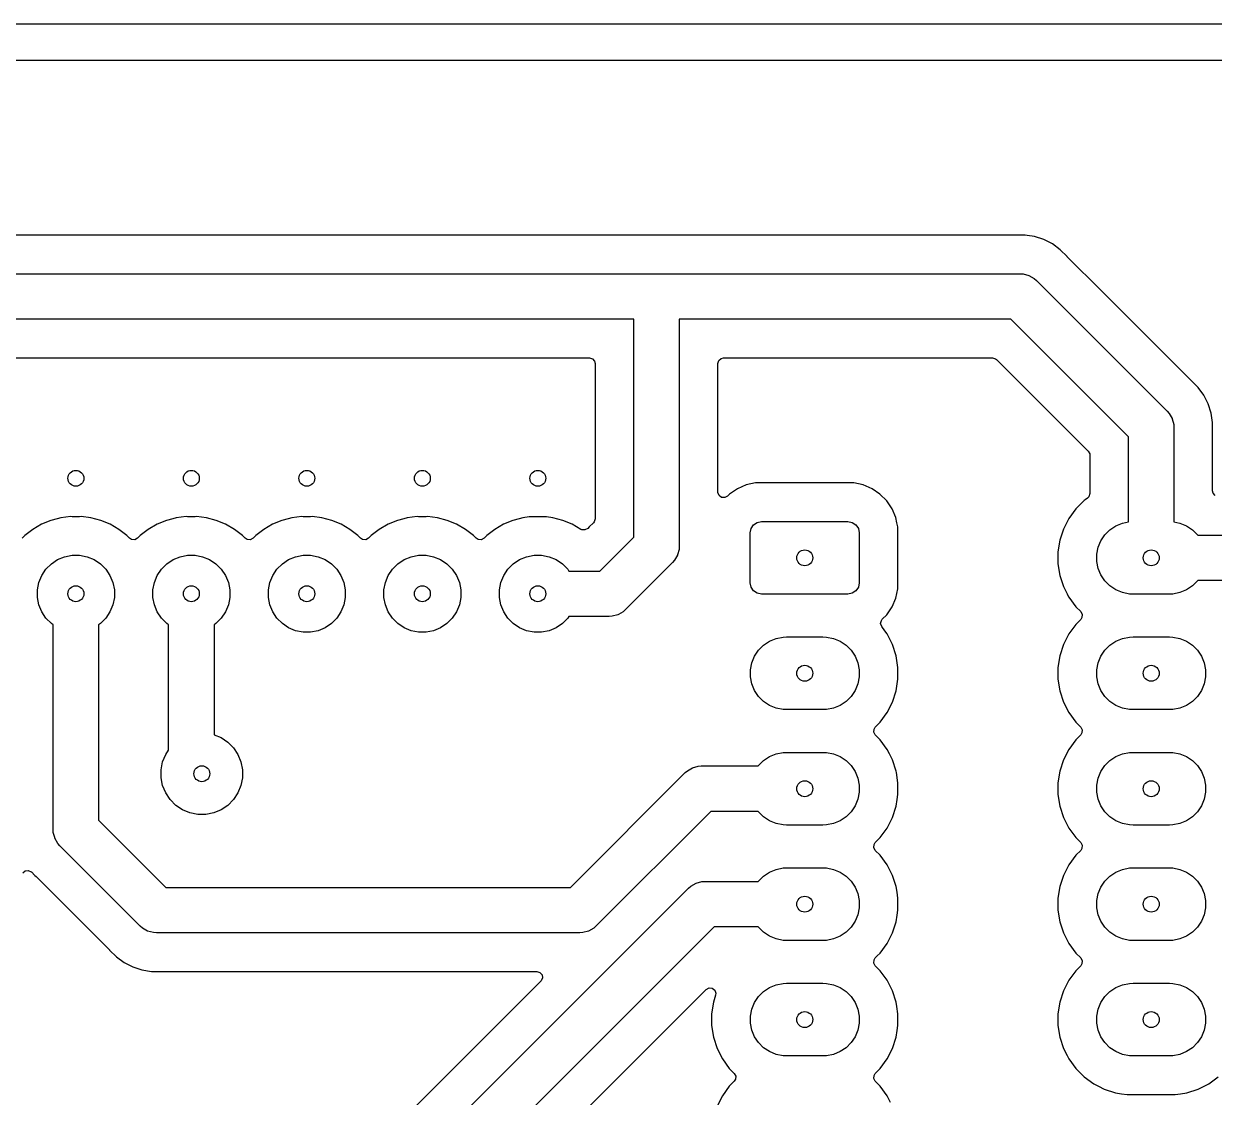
# Model space of a CAD drawing. Header units: millimetres. Extents: x 20 to 120, y -120 to -20.
# Drawn here: x 67.58 to 93.76, y -43.62 to -20 of the extents above; entities that cross this region are included whole.
import ezdxf

# ---------------------------------------------------------------- set-up
doc = ezdxf.new("R2010")
doc.units = ezdxf.units.MM
doc.layers.add('B.Cu', color=253, linetype='CONTINUOUS', true_color=0x83a598)
doc.layers.add('Edge.Cuts', color=40, linetype='CONTINUOUS', true_color=0xfabd2f)

msp = doc.modelspace()

# ---------------------------------------------------------------- linework, layer by layer
at = {"layer": 'B.Cu', "linetype": 'CONTINUOUS'}
for p, q in [((20.924, -20.8), (119.076, -20.8)), ((89.606286, -24.6495), (40.611422, -24.6495)), ((89.606287, -24.6495), (89.606286, -24.6495)), ((89.654957, -24.657208), (89.606287, -24.6495)), ((89.81624, -24.682753), (89.654957, -24.657208)), ((89.816241, -24.682753), (89.81624, -24.682753)), ((89.816243, -24.682754), (89.816241, -24.682753)), ((90.018412, -24.748443), (89.816243, -24.682754)), ((90.018413, -24.748443), (90.018412, -24.748443)), ((90.018414, -24.748444), (90.018413, -24.748443)), ((90.20782, -24.844951), (90.018414, -24.748444)), ((90.379784, -24.969889), (90.20782, -24.844951)), ((90.379788, -24.969893), (90.379784, -24.969889)), ((90.379792, -24.969896), (90.379788, -24.969893)), ((90.530104, -25.120208), (90.379792, -24.969896)), ((90.534435, -25.124539), (90.530104, -25.120208)), ((90.534444, -25.124549), (90.534435, -25.124539)), ((91.288606, -25.878711), (90.534444, -25.124549)), ((54, -25.5), (81.5, -25.5)), ((81.5, -25.5), (89.5, -25.5)), ((89.5, -25.5), (89.565248, -25.504277)), ((89.565248, -25.504277), (89.565263, -25.504277)), ((89.565263, -25.504277), (89.691342, -25.53806)), ((89.691342, -25.53806), (89.804381, -25.603323)), ((89.804381, -25.603323), (89.804396, -25.603338)), ((89.804396, -25.603338), (89.853553, -25.646447)), ((89.853553, -25.646447), (92.733553, -28.526447)), ((93.256665, -27.84677), (91.288606, -25.878711)), ((81, -26.5), (55.207107, -26.5)), ((81, -31.292894), (81, -26.5)), ((89.292894, -26.5), (82, -26.5)), ((82, -26.5), (82, -31.5)), ((91.88, -29.087106), (89.292894, -26.5)), ((56.7145, -27.3505), (80.0255, -27.3505)), ((80.0255, -27.3505), (80.092539, -27.370185)), ((80.092539, -27.370185), (80.138294, -27.422989)), ((80.138294, -27.422989), (80.1495, -27.4745)), ((80.1495, -27.4745), (80.1495, -30.889242)), ((82.8505, -27.4745), (82.870185, -27.407461)), ((82.8505, -30.303796), (82.8505, -27.4745)), ((82.870185, -27.407461), (82.922989, -27.361706)), ((82.922989, -27.361706), (82.9745, -27.3505)), ((82.9745, -27.3505), (88.889243, -27.3505)), ((88.889243, -27.3505), (88.956282, -27.370185)), ((88.956282, -27.370185), (88.976924, -27.386819)), ((88.976924, -27.386819), (90.993181, -29.403076)), ((93.25668, -27.846784), (93.256665, -27.84677)), ((93.259791, -27.849895), (93.25668, -27.846784)), ((93.259792, -27.849896), (93.259791, -27.849895)), ((93.410104, -28.000208), (93.259792, -27.849896)), ((93.410106, -28.000211), (93.410104, -28.000208)), ((93.41011, -28.000215), (93.410106, -28.000211)), ((93.535048, -28.172179), (93.41011, -28.000215)), ((93.535049, -28.172181), (93.535048, -28.172179)), ((93.535051, -28.172184), (93.535049, -28.172181)), ((93.631557, -28.361588), (93.535051, -28.172184)), ((92.733553, -28.526447), (92.776668, -28.57561)), ((93.697246, -28.563757), (93.631557, -28.361588)), ((92.776668, -28.57561), (92.776677, -28.575619)), ((92.776677, -28.575619), (92.839112, -28.68376)), ((92.839112, -28.68376), (92.84194, -28.688658)), ((92.84194, -28.688658), (92.875723, -28.814737)), ((93.697246, -28.56376), (93.697246, -28.563757)), ((93.7305, -28.773713), (93.697246, -28.56376)), ((93.7305, -30.2755), (93.7305, -28.773713)), ((92.875723, -28.814737), (92.875723, -28.814752)), ((92.875723, -28.814752), (92.88, -28.88)), ((92.88, -28.88), (92.88, -30.958145)), ((91.88, -30.958145), (91.88, -29.087106)), ((90.993181, -29.403076), (91.026666, -29.464399)), ((91.026666, -29.464399), (91.0295, -29.490757)), ((91.0295, -29.490757), (91.0295, -30.337267)), ((83.678749, -30.102312), (83.473397, -30.146984)), ((83.695416, -30.101319), (83.678749, -30.102312)), ((83.725962, -30.0995), (83.695416, -30.101319)), ((85.794038, -30.0995), (83.725962, -30.0995)), ((85.826492, -30.101433), (85.794038, -30.0995)), ((85.84125, -30.102312), (85.826492, -30.101433)), ((86.046602, -30.146984), (85.84125, -30.102312)), ((82.850816, -30.312642), (82.8505, -30.303796)), ((82.875233, -30.378106), (82.850816, -30.312642)), ((83.106132, -30.347525), (83.062181, -30.391477)), ((83.106137, -30.347521), (83.106132, -30.347525)), ((83.280191, -30.229718), (83.106137, -30.347521)), ((83.473386, -30.146987), (83.280191, -30.229718)), ((83.473397, -30.146984), (83.473386, -30.146987)), ((86.046613, -30.146987), (86.046602, -30.146984)), ((86.239808, -30.229718), (86.046613, -30.146987)), ((86.239811, -30.22972), (86.239808, -30.229718)), ((86.239813, -30.229721), (86.239811, -30.22972)), ((86.413865, -30.347523), (86.239813, -30.229721)), ((86.562477, -30.496135), (86.413865, -30.347523)), ((91.0295, -30.337267), (91.009815, -30.404306)), ((93.741706, -30.327011), (93.7305, -30.2755)), ((93.787461, -30.379815), (93.741706, -30.327011)), ((82.931166, -30.419978), (82.875233, -30.378106)), ((83.000858, -30.424962), (82.931166, -30.419978)), ((83.062181, -30.391477), (83.000858, -30.424962)), ((86.680279, -30.670187), (86.562477, -30.496135)), ((90.904768, -30.491071), (90.721071, -30.674768)), ((90.92501, -30.476364), (90.904768, -30.491071)), ((90.978387, -30.437583), (90.92501, -30.476364)), ((91.009815, -30.404306), (90.978387, -30.437583)), ((68.320485, -30.889242), (68.182219, -30.92629)), ((68.397537, -30.868596), (68.320485, -30.889242)), ((68.39754, -30.868595), (68.397537, -30.868596)), ((68.397547, -30.868594), (68.39754, -30.868595)), ((68.616094, -30.839822), (68.397547, -30.868594)), ((68.646685, -30.845907), (68.616094, -30.839822)), ((68.813315, -30.845907), (68.646685, -30.845907)), ((68.843905, -30.839822), (68.813315, -30.845907)), ((69.062452, -30.868594), (68.843905, -30.839822)), ((69.062457, -30.868595), (69.062452, -30.868594)), ((69.062463, -30.868596), (69.062457, -30.868595)), ((69.277781, -30.92629), (69.062463, -30.868596)), ((70.860485, -30.889242), (70.722219, -30.92629)), ((70.937537, -30.868596), (70.860485, -30.889242)), ((70.93754, -30.868595), (70.937537, -30.868596)), ((70.937547, -30.868594), (70.93754, -30.868595)), ((71.156094, -30.839822), (70.937547, -30.868594)), ((71.186685, -30.845907), (71.156094, -30.839822)), ((71.353315, -30.845907), (71.186685, -30.845907)), ((71.383905, -30.839822), (71.353315, -30.845907)), ((71.602452, -30.868594), (71.383905, -30.839822)), ((71.602457, -30.868595), (71.602452, -30.868594)), ((71.602463, -30.868596), (71.602457, -30.868595)), ((71.817781, -30.92629), (71.602463, -30.868596)), ((73.400485, -30.889242), (73.262219, -30.92629)), ((73.477537, -30.868596), (73.400485, -30.889242)), ((73.47754, -30.868595), (73.477537, -30.868596)), ((73.477547, -30.868594), (73.47754, -30.868595)), ((73.696094, -30.839822), (73.477547, -30.868594)), ((73.726685, -30.845907), (73.696094, -30.839822)), ((73.893315, -30.845907), (73.726685, -30.845907)), ((73.923905, -30.839822), (73.893315, -30.845907)), ((74.142452, -30.868594), (73.923905, -30.839822)), ((74.142457, -30.868595), (74.142452, -30.868594)), ((74.142463, -30.868596), (74.142457, -30.868595)), ((74.357781, -30.92629), (74.142463, -30.868596)), ((75.940485, -30.889242), (75.802219, -30.92629)), ((76.017537, -30.868596), (75.940485, -30.889242)), ((76.01754, -30.868595), (76.017537, -30.868596)), ((76.017547, -30.868594), (76.01754, -30.868595)), ((76.236094, -30.839822), (76.017547, -30.868594)), ((76.266685, -30.845907), (76.236094, -30.839822)), ((76.433315, -30.845907), (76.266685, -30.845907)), ((76.463905, -30.839822), (76.433315, -30.845907)), ((76.682452, -30.868594), (76.463905, -30.839822)), ((76.682457, -30.868595), (76.682452, -30.868594)), ((76.682463, -30.868596), (76.682457, -30.868595)), ((76.897781, -30.92629), (76.682463, -30.868596)), ((78.480485, -30.889242), (78.342219, -30.92629)), ((78.557537, -30.868596), (78.480485, -30.889242)), ((78.55754, -30.868595), (78.557537, -30.868596)), ((78.557547, -30.868594), (78.55754, -30.868595)), ((78.698784, -30.85), (78.557547, -30.868594)), ((79.081215, -30.85), (78.698784, -30.85)), ((79.222452, -30.868594), (79.081215, -30.85)), ((79.222457, -30.868595), (79.222452, -30.868594)), ((79.222463, -30.868596), (79.222457, -30.868595)), ((79.437781, -30.92629), (79.222463, -30.868596)), ((80.1495, -30.889242), (80.129815, -30.956281)), ((86.68028, -30.670189), (86.680279, -30.670187)), ((86.680281, -30.670191), (86.68028, -30.670189)), ((86.763012, -30.863386), (86.680281, -30.670191)), ((86.763015, -30.863397), (86.763012, -30.863386)), ((86.787711, -30.976924), (86.763015, -30.863397)), ((90.568368, -30.884945), (90.450422, -31.116423)), ((90.721066, -30.674774), (90.568368, -30.884945)), ((90.721071, -30.674768), (90.721066, -30.674774)), ((67.783217, -31.123058), (67.606377, -31.258751)), ((67.783226, -31.123052), (67.783217, -31.123058)), ((67.976273, -31.011595), (67.783226, -31.123052)), ((67.976277, -31.011593), (67.976273, -31.011595)), ((68.182209, -30.926293), (67.976277, -31.011593)), ((68.182219, -30.92629), (68.182209, -30.926293)), ((69.277783, -30.926291), (69.277781, -30.92629)), ((69.27779, -30.926293), (69.277783, -30.926291)), ((69.483722, -31.011593), (69.27779, -30.926293)), ((69.483726, -31.011595), (69.483722, -31.011593)), ((69.676774, -31.123052), (69.483726, -31.011595)), ((69.67678, -31.123057), (69.676774, -31.123052)), ((69.676782, -31.123058), (69.67678, -31.123057)), ((69.853622, -31.258751), (69.676782, -31.123058)), ((70.323217, -31.123058), (70.146377, -31.258751)), ((70.323226, -31.123052), (70.323217, -31.123058)), ((70.516273, -31.011595), (70.323226, -31.123052)), ((70.516277, -31.011593), (70.516273, -31.011595)), ((70.722209, -30.926293), (70.516277, -31.011593)), ((70.722219, -30.92629), (70.722209, -30.926293)), ((71.817783, -30.926291), (71.817781, -30.92629)), ((71.81779, -30.926293), (71.817783, -30.926291)), ((72.023722, -31.011593), (71.81779, -30.926293)), ((72.023726, -31.011595), (72.023722, -31.011593)), ((72.216774, -31.123052), (72.023726, -31.011595)), ((72.21678, -31.123057), (72.216774, -31.123052)), ((72.216782, -31.123058), (72.21678, -31.123057)), ((72.393622, -31.258751), (72.216782, -31.123058)), ((72.863217, -31.123058), (72.686377, -31.258751)), ((72.863226, -31.123052), (72.863217, -31.123058)), ((73.056273, -31.011595), (72.863226, -31.123052)), ((73.056277, -31.011593), (73.056273, -31.011595)), ((73.262209, -30.926293), (73.056277, -31.011593)), ((73.262219, -30.92629), (73.262209, -30.926293)), ((74.357783, -30.926291), (74.357781, -30.92629)), ((74.35779, -30.926293), (74.357783, -30.926291)), ((74.563722, -31.011593), (74.35779, -30.926293)), ((74.563726, -31.011595), (74.563722, -31.011593)), ((74.756774, -31.123052), (74.563726, -31.011595)), ((74.75678, -31.123057), (74.756774, -31.123052)), ((74.756782, -31.123058), (74.75678, -31.123057)), ((74.933622, -31.258751), (74.756782, -31.123058)), ((75.403217, -31.123058), (75.226377, -31.258751)), ((75.403226, -31.123052), (75.403217, -31.123058)), ((75.596273, -31.011595), (75.403226, -31.123052)), ((75.596277, -31.011593), (75.596273, -31.011595)), ((75.802209, -30.926293), (75.596277, -31.011593)), ((75.802219, -30.92629), (75.802209, -30.926293)), ((76.897783, -30.926291), (76.897781, -30.92629)), ((76.89779, -30.926293), (76.897783, -30.926291)), ((77.103722, -31.011593), (76.89779, -30.926293)), ((77.103726, -31.011595), (77.103722, -31.011593)), ((77.296774, -31.123052), (77.103726, -31.011595)), ((77.29678, -31.123057), (77.296774, -31.123052)), ((77.296782, -31.123058), (77.29678, -31.123057)), ((77.473622, -31.258751), (77.296782, -31.123058)), ((77.943217, -31.123058), (77.766377, -31.258751)), ((77.943226, -31.123052), (77.943217, -31.123058)), ((78.136273, -31.011595), (77.943226, -31.123052)), ((78.136277, -31.011593), (78.136273, -31.011595)), ((78.342209, -30.926293), (78.136277, -31.011593)), ((78.342219, -30.92629), (78.342209, -30.926293)), ((79.437783, -30.926291), (79.437781, -30.92629)), ((79.43779, -30.926293), (79.437783, -30.926291)), ((79.643722, -31.011593), (79.43779, -30.926293)), ((79.643733, -31.011598), (79.643722, -31.011593)), ((79.836966, -31.123162), (79.643733, -31.011598)), ((79.855632, -31.131957), (79.836966, -31.123162)), ((79.925324, -31.136941), (79.855632, -31.131957)), ((79.986647, -31.103457), (79.925324, -31.136941)), ((80.021355, -31.068749), (79.986647, -31.103457)), ((80.113185, -30.976918), (80.021355, -31.068749)), ((80.129815, -30.956281), (80.113185, -30.976918)), ((83.56, -31.2), (83.57903, -31.104329)), ((83.57903, -31.104329), (83.633223, -31.023223)), ((83.633223, -31.023223), (83.714329, -30.96903)), ((83.714329, -30.96903), (83.81, -30.95)), ((83.81, -30.95), (85.71, -30.95)), ((85.71, -30.95), (85.805671, -30.96903)), ((85.805671, -30.96903), (85.886777, -31.023223)), ((85.886777, -31.023223), (85.94097, -31.104329)), ((85.94097, -31.104329), (85.96, -31.2)), ((86.807688, -31.068755), (86.787711, -30.976924)), ((86.8105, -31.115962), (86.807688, -31.068755)), ((86.8105, -32.384038), (86.8105, -31.115962)), ((90.450422, -31.116423), (90.37014, -31.363506)), ((91.361592, -31.242485), (91.472485, -31.131592)), ((91.472485, -31.131592), (91.602883, -31.044463)), ((91.602883, -31.044463), (91.747772, -30.984448)), ((91.747772, -30.984448), (91.88, -30.958145)), ((92.88, -30.958145), (93.012228, -30.984448)), ((93.012228, -30.984448), (93.157117, -31.044463)), ((93.157117, -31.044463), (93.287515, -31.131592)), ((93.287515, -31.131592), (93.398408, -31.242485)), ((67.60637, -31.258757), (67.547681, -31.317447)), ((67.606377, -31.258751), (67.60637, -31.258757)), ((69.853629, -31.258757), (69.853622, -31.258751)), ((69.912319, -31.317447), (69.853629, -31.258757)), ((69.956666, -31.345948), (69.912319, -31.317447)), ((70.026358, -31.350932), (69.956666, -31.345948)), ((70.087681, -31.317447), (70.026358, -31.350932)), ((70.14637, -31.258757), (70.087681, -31.317447)), ((70.146377, -31.258751), (70.14637, -31.258757)), ((72.393629, -31.258757), (72.393622, -31.258751)), ((72.452319, -31.317447), (72.393629, -31.258757)), ((72.496666, -31.345948), (72.452319, -31.317447)), ((72.566358, -31.350932), (72.496666, -31.345948)), ((72.627681, -31.317447), (72.566358, -31.350932)), ((72.68637, -31.258757), (72.627681, -31.317447)), ((72.686377, -31.258751), (72.68637, -31.258757)), ((74.933629, -31.258757), (74.933622, -31.258751)), ((74.992319, -31.317447), (74.933629, -31.258757)), ((75.036666, -31.345948), (74.992319, -31.317447)), ((75.106358, -31.350932), (75.036666, -31.345948)), ((75.167681, -31.317447), (75.106358, -31.350932)), ((75.22637, -31.258757), (75.167681, -31.317447)), ((75.226377, -31.258751), (75.22637, -31.258757)), ((77.473629, -31.258757), (77.473622, -31.258751)), ((77.532319, -31.317447), (77.473629, -31.258757)), ((77.576666, -31.345948), (77.532319, -31.317447)), ((77.646358, -31.350932), (77.576666, -31.345948)), ((77.707681, -31.317447), (77.646358, -31.350932)), ((77.76637, -31.258757), (77.707681, -31.317447)), ((77.766377, -31.258751), (77.76637, -31.258757)), ((80.252894, -32.04), (81, -31.292894)), ((83.56, -32.3), (83.56, -31.2)), ((85.96, -31.2), (85.96, -32.3)), ((90.37014, -31.363506), (90.3295, -31.620097)), ((91.214448, -31.517772), (91.274463, -31.372883)), ((91.274463, -31.372883), (91.361592, -31.242485)), ((93.398408, -31.242485), (93.403429, -31.25)), ((93.403429, -31.25), (95.75, -31.25)), ((81.995723, -31.565263), (81.96371, -31.684737)), ((82, -31.5), (81.995723, -31.565247)), ((81.995723, -31.565247), (81.995723, -31.565263)), ((90.3295, -31.620097), (90.3295, -31.879902)), ((91.183852, -31.671586), (91.214448, -31.517772)), ((91.183852, -31.828414), (91.183852, -31.671586)), ((68.072941, -32.000766), (68.190766, -31.882941)), ((68.190766, -31.882941), (68.329313, -31.790367)), ((68.329313, -31.790367), (68.483258, -31.726601)), ((68.483258, -31.726601), (68.646685, -31.694093)), ((68.646685, -31.694093), (68.813315, -31.694093)), ((68.813315, -31.694093), (68.976742, -31.726601)), ((68.976742, -31.726601), (69.130687, -31.790367)), ((69.130687, -31.790367), (69.269234, -31.882941)), ((69.269234, -31.882941), (69.387059, -32.000766)), ((70.612941, -32.000766), (70.730766, -31.882941)), ((70.730766, -31.882941), (70.869313, -31.790367)), ((70.869313, -31.790367), (71.023258, -31.726601)), ((71.023258, -31.726601), (71.186685, -31.694093)), ((71.186685, -31.694093), (71.353315, -31.694093)), ((71.353315, -31.694093), (71.516742, -31.726601)), ((71.516742, -31.726601), (71.670687, -31.790367)), ((71.670687, -31.790367), (71.809234, -31.882941)), ((71.809234, -31.882941), (71.927059, -32.000766)), ((73.152941, -32.000766), (73.270766, -31.882941)), ((73.270766, -31.882941), (73.409313, -31.790367)), ((73.409313, -31.790367), (73.563258, -31.726601)), ((73.563258, -31.726601), (73.726685, -31.694093)), ((73.726685, -31.694093), (73.893315, -31.694093)), ((73.893315, -31.694093), (74.056742, -31.726601)), ((74.056742, -31.726601), (74.210687, -31.790367)), ((74.210687, -31.790367), (74.349234, -31.882941)), ((74.349234, -31.882941), (74.467059, -32.000766)), ((75.692941, -32.000766), (75.810766, -31.882941)), ((75.810766, -31.882941), (75.949313, -31.790367)), ((75.949313, -31.790367), (76.103258, -31.726601)), ((76.103258, -31.726601), (76.266685, -31.694093)), ((76.266685, -31.694093), (76.433315, -31.694093)), ((76.433315, -31.694093), (76.596742, -31.726601)), ((76.596742, -31.726601), (76.750687, -31.790367)), ((76.750687, -31.790367), (76.889234, -31.882941)), ((76.889234, -31.882941), (77.007059, -32.000766)), ((78.232941, -32.000766), (78.350766, -31.882941)), ((78.350766, -31.882941), (78.489313, -31.790367)), ((78.489313, -31.790367), (78.643258, -31.726601)), ((78.643258, -31.726601), (78.806685, -31.694093)), ((78.806685, -31.694093), (78.973315, -31.694093)), ((78.973315, -31.694093), (79.136742, -31.726601)), ((79.136742, -31.726601), (79.290687, -31.790367)), ((79.290687, -31.790367), (79.429234, -31.882941)), ((79.429234, -31.882941), (79.547059, -32.000766)), ((81.853553, -31.853553), (80.813553, -32.893553)), ((81.896668, -31.804389), (81.853553, -31.853553)), ((81.896677, -31.804381), (81.896668, -31.804389)), ((81.96194, -31.691342), (81.896677, -31.804381)), ((81.96371, -31.684737), (81.96194, -31.691342)), ((90.3295, -31.879902), (90.37014, -32.136493)), ((91.214448, -31.982228), (91.183852, -31.828414)), ((67.916601, -32.293258), (67.980367, -32.139313)), ((67.980367, -32.139313), (68.072941, -32.000766)), ((69.387059, -32.000766), (69.479633, -32.139313)), ((69.479633, -32.139313), (69.543399, -32.293258)), ((70.456601, -32.293258), (70.520367, -32.139313)), ((70.520367, -32.139313), (70.612941, -32.000766)), ((71.927059, -32.000766), (72.019633, -32.139313)), ((72.019633, -32.139313), (72.083399, -32.293258)), ((72.996601, -32.293258), (73.060367, -32.139313)), ((73.060367, -32.139313), (73.152941, -32.000766)), ((74.467059, -32.000766), (74.559633, -32.139313)), ((74.559633, -32.139313), (74.623399, -32.293258)), ((75.536601, -32.293258), (75.600367, -32.139313)), ((75.600367, -32.139313), (75.692941, -32.000766)), ((77.007059, -32.000766), (77.099633, -32.139313)), ((77.099633, -32.139313), (77.163399, -32.293258)), ((78.076601, -32.293258), (78.140367, -32.139313)), ((78.140367, -32.139313), (78.232941, -32.000766)), ((79.547059, -32.000766), (79.573274, -32.04)), ((79.573274, -32.04), (80.252894, -32.04)), ((90.37014, -32.136493), (90.450422, -32.383576)), ((91.274463, -32.127117), (91.214448, -31.982228)), ((91.361592, -32.257515), (91.274463, -32.127117)), ((67.884093, -32.456685), (67.916601, -32.293258)), ((67.884093, -32.623315), (67.884093, -32.456685)), ((69.543399, -32.293258), (69.575907, -32.456685)), ((69.575907, -32.456685), (69.575907, -32.623315)), ((70.424093, -32.456685), (70.456601, -32.293258)), ((70.424093, -32.623315), (70.424093, -32.456685)), ((72.083399, -32.293258), (72.115907, -32.456685)), ((72.115907, -32.456685), (72.115907, -32.623315)), ((72.964093, -32.456685), (72.996601, -32.293258)), ((72.964093, -32.623315), (72.964093, -32.456685)), ((74.623399, -32.293258), (74.655907, -32.456685)), ((74.655907, -32.456685), (74.655907, -32.623315)), ((75.504093, -32.456685), (75.536601, -32.293258)), ((75.504093, -32.623315), (75.504093, -32.456685)), ((77.163399, -32.293258), (77.195907, -32.456685)), ((77.195907, -32.456685), (77.195907, -32.623315)), ((78.044093, -32.456685), (78.076601, -32.293258)), ((78.044093, -32.623315), (78.044093, -32.456685)), ((83.57903, -32.395671), (83.56, -32.3)), ((83.633223, -32.476777), (83.57903, -32.395671)), ((85.94097, -32.395671), (85.886777, -32.476777)), ((85.96, -32.3), (85.94097, -32.395671)), ((86.763013, -32.636612), (86.807688, -32.431245)), ((86.807688, -32.431245), (86.8105, -32.384038)), ((90.450422, -32.383576), (90.531534, -32.542764)), ((91.472485, -32.368408), (91.361592, -32.257515)), ((91.602883, -32.455537), (91.472485, -32.368408)), ((91.747772, -32.515552), (91.602883, -32.455537)), ((93.157117, -32.455537), (93.012228, -32.515552)), ((93.287515, -32.368408), (93.157117, -32.455537)), ((93.398408, -32.257515), (93.287515, -32.368408)), ((93.403429, -32.25), (93.398408, -32.257515)), ((95.542894, -32.25), (93.403429, -32.25)), ((67.916601, -32.786742), (67.884093, -32.623315)), ((69.575907, -32.623315), (69.543399, -32.786742)), ((70.456601, -32.786742), (70.424093, -32.623315)), ((72.115907, -32.623315), (72.083399, -32.786742)), ((72.996601, -32.786742), (72.964093, -32.623315)), ((74.655907, -32.623315), (74.623399, -32.786742)), ((75.536601, -32.786742), (75.504093, -32.623315)), ((77.195907, -32.623315), (77.163399, -32.786742)), ((78.076601, -32.786742), (78.044093, -32.623315)), ((83.714329, -32.53097), (83.633223, -32.476777)), ((83.81, -32.55), (83.714329, -32.53097)), ((85.71, -32.55), (83.81, -32.55)), ((85.805671, -32.53097), (85.71, -32.55)), ((85.886777, -32.476777), (85.805671, -32.53097)), ((86.680279, -32.829813), (86.763013, -32.636612)), ((90.531534, -32.542764), (90.5639, -32.606287)), ((90.5639, -32.606287), (90.568368, -32.615054)), ((90.568368, -32.615054), (90.721066, -32.825225)), ((91.901586, -32.546148), (91.747772, -32.515552)), ((91.98, -32.55), (91.901586, -32.546148)), ((92.78, -32.55), (91.98, -32.55)), ((92.858414, -32.546148), (92.78, -32.55)), ((93.012228, -32.515552), (92.858414, -32.546148)), ((67.980367, -32.940687), (67.916601, -32.786742)), ((68.072941, -33.079234), (67.980367, -32.940687)), ((69.479633, -32.940687), (69.387059, -33.079234)), ((69.543399, -32.786742), (69.479633, -32.940687)), ((70.520367, -32.940687), (70.456601, -32.786742)), ((70.612941, -33.079234), (70.520367, -32.940687)), ((72.019633, -32.940687), (71.927059, -33.079234)), ((72.083399, -32.786742), (72.019633, -32.940687)), ((73.060367, -32.940687), (72.996601, -32.786742)), ((73.152941, -33.079234), (73.060367, -32.940687)), ((74.559633, -32.940687), (74.467059, -33.079234)), ((74.623399, -32.786742), (74.559633, -32.940687)), ((75.600367, -32.940687), (75.536601, -32.786742)), ((75.692941, -33.079234), (75.600367, -32.940687)), ((77.099633, -32.940687), (77.007059, -33.079234)), ((77.163399, -32.786742), (77.099633, -32.940687)), ((78.140367, -32.940687), (78.076601, -32.786742)), ((78.232941, -33.079234), (78.140367, -32.940687)), ((80.764381, -32.936677), (80.662112, -32.995722)), ((80.764396, -32.936661), (80.764381, -32.936677)), ((80.813553, -32.893553), (80.764396, -32.936661)), ((86.562477, -33.003865), (86.680279, -32.829813)), ((90.721066, -32.825225), (90.721071, -32.825231)), ((90.721071, -32.825231), (90.828159, -32.932319)), ((90.828159, -32.932319), (90.861644, -32.993642)), ((68.190766, -33.197059), (68.072941, -33.079234)), ((68.23, -33.223274), (68.190766, -33.197059)), ((68.23, -37.73), (68.23, -33.223274)), ((69.269234, -33.197059), (69.23, -33.223274)), ((69.23, -33.223274), (69.23, -37.522894)), ((69.387059, -33.079234), (69.269234, -33.197059)), ((70.730766, -33.197059), (70.612941, -33.079234)), ((70.77, -33.223274), (70.730766, -33.197059)), ((70.77, -35.980366), (70.77, -33.223274)), ((71.809234, -33.197059), (71.77, -33.223274)), ((71.77, -33.223274), (71.77, -35.642375)), ((71.927059, -33.079234), (71.809234, -33.197059)), ((73.270766, -33.197059), (73.152941, -33.079234)), ((73.409313, -33.289633), (73.270766, -33.197059)), ((74.349234, -33.197059), (74.210687, -33.289633)), ((74.467059, -33.079234), (74.349234, -33.197059)), ((75.810766, -33.197059), (75.692941, -33.079234)), ((75.949313, -33.289633), (75.810766, -33.197059)), ((76.889234, -33.197059), (76.750687, -33.289633)), ((77.007059, -33.079234), (76.889234, -33.197059)), ((78.350766, -33.197059), (78.232941, -33.079234)), ((78.489313, -33.289633), (78.350766, -33.197059)), ((79.429234, -33.197059), (79.290687, -33.289633)), ((79.547059, -33.079234), (79.429234, -33.197059)), ((79.573274, -33.04), (79.547059, -33.079234)), ((80.46, -33.04), (79.573274, -33.04)), ((80.525248, -33.035723), (80.46, -33.04)), ((80.525263, -33.035723), (80.525248, -33.035723)), ((80.651342, -33.00194), (80.525263, -33.035723)), ((80.662112, -32.995722), (80.651342, -33.00194)), ((86.429355, -33.195629), (86.445181, -33.127575)), ((86.452835, -33.261435), (86.429355, -33.195629)), ((86.445181, -33.127575), (86.465465, -33.100876)), ((86.465465, -33.100876), (86.562477, -33.003865)), ((90.721066, -33.214774), (90.568368, -33.424945)), ((90.721071, -33.214768), (90.721066, -33.214774)), ((90.828159, -33.107681), (90.721071, -33.214768)), ((90.85666, -33.063334), (90.828159, -33.107681)), ((90.861644, -32.993642), (90.85666, -33.063334)), ((73.563258, -33.353399), (73.409313, -33.289633)), ((73.726685, -33.385907), (73.563258, -33.353399)), ((73.893315, -33.385907), (73.726685, -33.385907)), ((74.056742, -33.353399), (73.893315, -33.385907)), ((74.210687, -33.289633), (74.056742, -33.353399)), ((76.103258, -33.353399), (75.949313, -33.289633)), ((76.266685, -33.385907), (76.103258, -33.353399)), ((76.433315, -33.385907), (76.266685, -33.385907)), ((76.596742, -33.353399), (76.433315, -33.385907)), ((76.750687, -33.289633), (76.596742, -33.353399)), ((78.643258, -33.353399), (78.489313, -33.289633)), ((78.806685, -33.385907), (78.643258, -33.353399)), ((78.973315, -33.385907), (78.806685, -33.385907)), ((79.136742, -33.353399), (78.973315, -33.385907)), ((79.290687, -33.289633), (79.136742, -33.353399)), ((84.127772, -33.524448), (84.281586, -33.493852)), ((84.281586, -33.493852), (84.36, -33.49)), ((84.36, -33.49), (85.16, -33.49)), ((85.16, -33.49), (85.238414, -33.493852)), ((85.238414, -33.493852), (85.392228, -33.524448)), ((86.524344, -33.35986), (86.452835, -33.261435)), ((86.571634, -33.424949), (86.524344, -33.35986)), ((86.645595, -33.570104), (86.571634, -33.424949)), ((90.568368, -33.424945), (90.450422, -33.656423)), ((91.747772, -33.524448), (91.901586, -33.493852)), ((91.901586, -33.493852), (91.98, -33.49)), ((91.98, -33.49), (92.78, -33.49)), ((92.78, -33.49), (92.858414, -33.493852)), ((92.858414, -33.493852), (93.012228, -33.524448)), ((83.741592, -33.782485), (83.852485, -33.671592)), ((83.852485, -33.671592), (83.982883, -33.584463)), ((83.982883, -33.584463), (84.127772, -33.524448)), ((85.392228, -33.524448), (85.537117, -33.584463)), ((85.537117, -33.584463), (85.667515, -33.671592)), ((85.667515, -33.671592), (85.778408, -33.782485)), ((86.689577, -33.656423), (86.645595, -33.570104)), ((86.689577, -33.656425), (86.689577, -33.656423)), ((86.689579, -33.656428), (86.689577, -33.656425)), ((86.76986, -33.903507), (86.689579, -33.656428)), ((90.450422, -33.656423), (90.37014, -33.903506)), ((91.361592, -33.782485), (91.472485, -33.671592)), ((91.472485, -33.671592), (91.602883, -33.584463)), ((91.602883, -33.584463), (91.747772, -33.524448)), ((93.012228, -33.524448), (93.157117, -33.584463)), ((93.157117, -33.584463), (93.287515, -33.671592)), ((93.287515, -33.671592), (93.398408, -33.782485)), ((83.594448, -34.057772), (83.654463, -33.912883)), ((83.654463, -33.912883), (83.741592, -33.782485)), ((85.778408, -33.782485), (85.865537, -33.912883)), ((85.865537, -33.912883), (85.925552, -34.057772)), ((86.778324, -33.956948), (86.76986, -33.903507)), ((86.8105, -34.160097), (86.778324, -33.956948)), ((90.37014, -33.903506), (90.3295, -34.160097)), ((91.214448, -34.057772), (91.274463, -33.912883)), ((91.274463, -33.912883), (91.361592, -33.782485)), ((93.398408, -33.782485), (93.485537, -33.912883)), ((93.485537, -33.912883), (93.545552, -34.057772)), ((83.563852, -34.211586), (83.594448, -34.057772)), ((83.563852, -34.368414), (83.563852, -34.211586)), ((85.925552, -34.057772), (85.956148, -34.211586)), ((85.956148, -34.211586), (85.956148, -34.368414)), ((86.8105, -34.419902), (86.8105, -34.160097)), ((90.3295, -34.160097), (90.3295, -34.419902)), ((91.183852, -34.211586), (91.214448, -34.057772)), ((91.183852, -34.368414), (91.183852, -34.211586)), ((93.545552, -34.057772), (93.576148, -34.211586)), ((93.576148, -34.211586), (93.576148, -34.368414)), ((83.594448, -34.522228), (83.563852, -34.368414)), ((83.654463, -34.667117), (83.594448, -34.522228)), ((85.925552, -34.522228), (85.865537, -34.667117)), ((85.956148, -34.368414), (85.925552, -34.522228)), ((86.76986, -34.676493), (86.793793, -34.525382)), ((86.793793, -34.525382), (86.8105, -34.419902)), ((90.3295, -34.419902), (90.37014, -34.676493)), ((91.214448, -34.522228), (91.183852, -34.368414)), ((91.274463, -34.667117), (91.214448, -34.522228)), ((93.545552, -34.522228), (93.485537, -34.667117)), ((93.576148, -34.368414), (93.545552, -34.522228)), ((83.741592, -34.797515), (83.654463, -34.667117)), ((83.852485, -34.908408), (83.741592, -34.797515)), ((85.778408, -34.797515), (85.667515, -34.908408)), ((85.865537, -34.667117), (85.778408, -34.797515)), ((86.689579, -34.923572), (86.76986, -34.676493)), ((90.37014, -34.676493), (90.450422, -34.923576)), ((91.361592, -34.797515), (91.274463, -34.667117)), ((91.472485, -34.908408), (91.361592, -34.797515)), ((93.398408, -34.797515), (93.287515, -34.908408)), ((93.485537, -34.667117), (93.398408, -34.797515)), ((83.982883, -34.995537), (83.852485, -34.908408)), ((84.127772, -35.055552), (83.982883, -34.995537)), ((84.281586, -35.086148), (84.127772, -35.055552)), ((85.392228, -35.055552), (85.238414, -35.086148)), ((85.537117, -34.995537), (85.392228, -35.055552)), ((85.667515, -34.908408), (85.537117, -34.995537)), ((86.571634, -35.155051), (86.689579, -34.923572)), ((90.450422, -34.923576), (90.568368, -35.155054)), ((91.602883, -34.995537), (91.472485, -34.908408)), ((91.747772, -35.055552), (91.602883, -34.995537)), ((91.901586, -35.086148), (91.747772, -35.055552)), ((93.012228, -35.055552), (92.858414, -35.086148)), ((93.157117, -34.995537), (93.012228, -35.055552)), ((93.287515, -34.908408), (93.157117, -34.995537)), ((84.36, -35.09), (84.281586, -35.086148)), ((85.16, -35.09), (84.36, -35.09)), ((85.238414, -35.086148), (85.16, -35.09)), ((86.418931, -35.365229), (86.571634, -35.155051)), ((90.568368, -35.155054), (90.721066, -35.365225)), ((91.98, -35.09), (91.901586, -35.086148)), ((92.78, -35.09), (91.98, -35.09)), ((92.858414, -35.086148), (92.78, -35.09)), ((86.278356, -35.586358), (86.28334, -35.516666)), ((86.311841, -35.647681), (86.278356, -35.586358)), ((86.28334, -35.516666), (86.311841, -35.472319)), ((86.311841, -35.472319), (86.31899, -35.46517)), ((86.31899, -35.46517), (86.418931, -35.365229)), ((90.721066, -35.365225), (90.721071, -35.365231)), ((90.721071, -35.365231), (90.828159, -35.472319)), ((90.828159, -35.472319), (90.861644, -35.533642)), ((90.85666, -35.603334), (90.828159, -35.647681)), ((90.861644, -35.533642), (90.85666, -35.603334)), ((71.77, -35.642375), (71.924257, -35.706271)), ((71.924257, -35.706271), (72.070954, -35.804291)), ((72.070954, -35.804291), (72.195709, -35.929046)), ((86.418931, -35.754771), (86.311841, -35.647681)), ((86.571634, -35.964949), (86.418931, -35.754771)), ((90.721066, -35.754774), (90.568368, -35.964945)), ((90.721071, -35.754768), (90.721066, -35.754774)), ((90.828159, -35.647681), (90.721071, -35.754768)), ((70.638754, -36.238744), (70.706271, -36.075743)), ((70.706271, -36.075743), (70.77, -35.980366)), ((72.195709, -35.929046), (72.293729, -36.075743)), ((72.293729, -36.075743), (72.361246, -36.238744)), ((83.852485, -36.211592), (83.982883, -36.124463)), ((83.982883, -36.124463), (84.127772, -36.064448)), ((84.127772, -36.064448), (84.281586, -36.033852)), ((84.281586, -36.033852), (84.36, -36.03)), ((84.36, -36.03), (85.16, -36.03)), ((85.16, -36.03), (85.238414, -36.033852)), ((85.238414, -36.033852), (85.392228, -36.064448)), ((85.392228, -36.064448), (85.537117, -36.124463)), ((85.537117, -36.124463), (85.667515, -36.211592)), ((86.622046, -36.063888), (86.571634, -35.964949)), ((86.689577, -36.196423), (86.622046, -36.063888)), ((90.568368, -35.964945), (90.450422, -36.196423)), ((91.472485, -36.211592), (91.602883, -36.124463)), ((91.602883, -36.124463), (91.747772, -36.064448)), ((91.747772, -36.064448), (91.901586, -36.033852)), ((91.901586, -36.033852), (91.98, -36.03)), ((91.98, -36.03), (92.78, -36.03)), ((92.78, -36.03), (92.858414, -36.033852)), ((92.858414, -36.033852), (93.012228, -36.064448)), ((93.012228, -36.064448), (93.157117, -36.124463)), ((93.157117, -36.124463), (93.287515, -36.211592)), ((70.604334, -36.411785), (70.638754, -36.238744)), ((72.361246, -36.238744), (72.395666, -36.411785)), ((82.179323, -36.433323), (82.292362, -36.36806)), ((82.292362, -36.36806), (82.418441, -36.334277)), ((82.418441, -36.334277), (82.418456, -36.334277)), ((82.418456, -36.334277), (82.483704, -36.33)), ((82.483704, -36.33), (83.736571, -36.33)), ((83.736571, -36.33), (83.741592, -36.322485)), ((83.741592, -36.322485), (83.852485, -36.211592)), ((85.667515, -36.211592), (85.778408, -36.322485)), ((85.778408, -36.322485), (85.865537, -36.452883)), ((86.689577, -36.196425), (86.689577, -36.196423)), ((86.689579, -36.196428), (86.689577, -36.196425)), ((86.76986, -36.443507), (86.689579, -36.196428)), ((90.450422, -36.196423), (90.37014, -36.443506)), ((91.274463, -36.452883), (91.361592, -36.322485)), ((91.361592, -36.322485), (91.472485, -36.211592)), ((93.287515, -36.211592), (93.398408, -36.322485)), ((93.398408, -36.322485), (93.485537, -36.452883)), ((70.604334, -36.588215), (70.604334, -36.411785)), ((70.638754, -36.761256), (70.604334, -36.588215)), ((72.395666, -36.588215), (72.361246, -36.761256)), ((72.395666, -36.411785), (72.395666, -36.588215)), ((79.606598, -39), (82.13015, -36.476447)), ((82.13015, -36.476447), (82.179314, -36.433331)), ((82.179314, -36.433331), (82.179323, -36.433323)), ((85.865537, -36.452883), (85.925552, -36.597772)), ((85.925552, -36.597772), (85.956148, -36.751586)), ((86.774786, -36.474612), (86.76986, -36.443507)), ((86.8105, -36.700097), (86.774786, -36.474612)), ((90.37014, -36.443506), (90.3295, -36.700097)), ((91.183852, -36.751586), (91.214448, -36.597772)), ((91.214448, -36.597772), (91.274463, -36.452883)), ((93.485537, -36.452883), (93.545552, -36.597772)), ((93.545552, -36.597772), (93.576148, -36.751586)), ((70.706271, -36.924257), (70.638754, -36.761256)), ((72.361246, -36.761256), (72.293729, -36.924257)), ((85.956148, -36.908414), (85.925552, -37.062228)), ((85.956148, -36.751586), (85.956148, -36.908414)), ((86.8105, -36.959902), (86.8105, -36.700097)), ((90.3295, -36.700097), (90.3295, -36.959902)), ((91.183852, -36.908414), (91.183852, -36.751586)), ((91.214448, -37.062228), (91.183852, -36.908414)), ((93.576148, -36.908414), (93.545552, -37.062228)), ((93.576148, -36.751586), (93.576148, -36.908414)), ((70.804291, -37.070954), (70.706271, -36.924257)), ((70.929046, -37.195709), (70.804291, -37.070954)), ((72.195709, -37.070954), (72.070954, -37.195709)), ((72.293729, -36.924257), (72.195709, -37.070954)), ((85.925552, -37.062228), (85.865537, -37.207117)), ((86.76986, -37.216493), (86.79403, -37.063887)), ((86.79403, -37.063887), (86.8105, -36.959902)), ((90.3295, -36.959902), (90.37014, -37.216493)), ((91.274463, -37.207117), (91.214448, -37.062228)), ((93.545552, -37.062228), (93.485537, -37.207117)), ((71.075743, -37.293729), (70.929046, -37.195709)), ((71.238744, -37.361246), (71.075743, -37.293729)), ((71.411785, -37.395666), (71.238744, -37.361246)), ((71.588215, -37.395666), (71.411785, -37.395666)), ((71.761256, -37.361246), (71.588215, -37.395666)), ((71.924257, -37.293729), (71.761256, -37.361246)), ((72.070954, -37.195709), (71.924257, -37.293729)), ((82.690811, -37.33), (80.167257, -39.853553)), ((83.736571, -37.33), (82.690811, -37.33)), ((83.741592, -37.337515), (83.736571, -37.33)), ((83.852485, -37.448408), (83.741592, -37.337515)), ((85.778408, -37.337515), (85.667515, -37.448408)), ((85.865537, -37.207117), (85.778408, -37.337515)), ((86.689579, -37.463572), (86.76986, -37.216493)), ((90.37014, -37.216493), (90.450422, -37.463576)), ((91.361592, -37.337515), (91.274463, -37.207117)), ((91.472485, -37.448408), (91.361592, -37.337515)), ((93.398408, -37.337515), (93.287515, -37.448408)), ((93.485537, -37.207117), (93.398408, -37.337515)), ((69.23, -37.522894), (70.707106, -39)), ((83.982883, -37.535537), (83.852485, -37.448408)), ((84.127772, -37.595552), (83.982883, -37.535537)), ((84.281586, -37.626148), (84.127772, -37.595552)), ((84.36, -37.63), (84.281586, -37.626148)), ((85.16, -37.63), (84.36, -37.63)), ((85.238414, -37.626148), (85.16, -37.63)), ((85.392228, -37.595552), (85.238414, -37.626148)), ((85.537117, -37.535537), (85.392228, -37.595552)), ((85.667515, -37.448408), (85.537117, -37.535537)), ((86.418931, -37.905229), (86.571634, -37.695051)), ((86.571634, -37.695051), (86.689579, -37.463572)), ((90.450422, -37.463576), (90.568368, -37.695054)), ((90.568368, -37.695054), (90.721066, -37.905225)), ((91.602883, -37.535537), (91.472485, -37.448408)), ((91.747772, -37.595552), (91.602883, -37.535537)), ((91.901586, -37.626148), (91.747772, -37.595552)), ((91.98, -37.63), (91.901586, -37.626148)), ((92.78, -37.63), (91.98, -37.63)), ((92.858414, -37.626148), (92.78, -37.63)), ((93.012228, -37.595552), (92.858414, -37.626148)), ((93.157117, -37.535537), (93.012228, -37.595552)), ((93.287515, -37.448408), (93.157117, -37.535537)), ((68.234277, -37.795247), (68.23, -37.73)), ((68.234277, -37.795263), (68.234277, -37.795247)), ((68.263743, -37.905229), (68.234277, -37.795263)), ((68.26806, -37.921342), (68.263743, -37.905229)), ((68.333323, -38.034381), (68.26806, -37.921342)), ((86.316307, -38.007853), (86.418931, -37.905229)), ((90.721066, -37.905225), (90.721071, -37.905231)), ((90.721071, -37.905231), (90.828159, -38.012319)), ((68.333338, -38.034396), (68.333323, -38.034381)), ((68.376447, -38.083553), (68.333338, -38.034396)), ((70.146447, -39.853553), (68.376447, -38.083553)), ((86.278356, -38.126358), (86.28334, -38.056666)), ((86.311841, -38.187681), (86.278356, -38.126358)), ((86.28334, -38.056666), (86.311841, -38.012319)), ((86.311841, -38.012319), (86.316307, -38.007853)), ((86.418931, -38.294771), (86.311841, -38.187681)), ((90.828159, -38.187681), (90.721071, -38.294768)), ((90.828159, -38.012319), (90.861644, -38.073642)), ((90.85666, -38.143334), (90.828159, -38.187681)), ((90.861644, -38.073642), (90.85666, -38.143334)), ((86.571634, -38.504949), (86.418931, -38.294771)), ((90.721066, -38.294774), (90.568368, -38.504945)), ((90.721071, -38.294768), (90.721066, -38.294774)), ((67.560185, -38.682719), (67.612989, -38.636964)), ((67.612989, -38.636964), (67.682147, -38.62702)), ((67.682147, -38.62702), (67.745703, -38.656045)), ((67.745703, -38.656045), (67.752167, -38.662063)), ((67.752167, -38.662063), (67.826527, -38.736423)), ((67.826527, -38.736423), (67.854538, -38.764434)), ((83.852485, -38.751592), (83.982883, -38.664463)), ((83.982883, -38.664463), (84.127772, -38.604448)), ((84.127772, -38.604448), (84.281586, -38.573852)), ((84.281586, -38.573852), (84.36, -38.57)), ((84.36, -38.57), (85.16, -38.57)), ((85.16, -38.57), (85.238414, -38.573852)), ((85.238414, -38.573852), (85.392228, -38.604448)), ((85.392228, -38.604448), (85.537117, -38.664463)), ((85.537117, -38.664463), (85.667515, -38.751592)), ((86.638899, -38.636964), (86.571634, -38.504949)), ((86.689577, -38.736423), (86.638899, -38.636964)), ((86.689577, -38.736425), (86.689577, -38.736423)), ((86.689579, -38.736428), (86.689577, -38.736425)), ((86.76986, -38.983507), (86.689579, -38.736428)), ((90.450422, -38.736423), (90.37014, -38.983506)), ((90.568368, -38.504945), (90.450422, -38.736423)), ((91.472485, -38.751592), (91.602883, -38.664463)), ((91.602883, -38.664463), (91.747772, -38.604448)), ((91.747772, -38.604448), (91.901586, -38.573852)), ((91.901586, -38.573852), (91.98, -38.57)), ((91.98, -38.57), (92.78, -38.57)), ((92.78, -38.57), (92.858414, -38.573852)), ((92.858414, -38.573852), (93.012228, -38.604448)), ((93.012228, -38.604448), (93.157117, -38.664463)), ((93.157117, -38.664463), (93.287515, -38.751592)), ((67.854538, -38.764434), (67.854549, -38.764444)), ((67.854549, -38.764444), (69.46677, -40.376665)), ((70.707106, -39), (79.606598, -39)), ((82.206447, -39.016447), (82.25561, -38.973331)), ((82.25561, -38.973331), (82.255619, -38.973323)), ((82.255619, -38.973323), (82.368658, -38.90806)), ((82.368658, -38.90806), (82.494737, -38.874277)), ((82.494737, -38.874277), (82.494752, -38.874277)), ((82.494752, -38.874277), (82.56, -38.87)), ((82.56, -38.87), (83.736571, -38.87)), ((83.736571, -38.87), (83.741592, -38.862485)), ((83.741592, -38.862485), (83.852485, -38.751592)), ((85.667515, -38.751592), (85.778408, -38.862485)), ((85.778408, -38.862485), (85.865537, -38.992883)), ((85.865537, -38.992883), (85.925552, -39.137772)), ((86.788947, -39.104021), (86.76986, -38.983507)), ((90.37014, -38.983506), (90.3295, -39.240097)), ((91.214448, -39.137772), (91.274463, -38.992883)), ((91.274463, -38.992883), (91.361592, -38.862485)), ((91.361592, -38.862485), (91.472485, -38.751592)), ((93.287515, -38.751592), (93.398408, -38.862485)), ((93.398408, -38.862485), (93.485537, -38.992883)), ((93.485537, -38.992883), (93.545552, -39.137772)), ((73.646447, -47.576447), (82.206447, -39.016447)), ((85.925552, -39.137772), (85.956148, -39.291586)), ((86.8105, -39.240097), (86.788947, -39.104021)), ((86.8105, -39.499902), (86.8105, -39.240097)), ((90.3295, -39.240097), (90.3295, -39.499902)), ((91.183852, -39.291586), (91.214448, -39.137772)), ((93.545552, -39.137772), (93.576148, -39.291586)), ((85.956148, -39.448414), (85.925552, -39.602228)), ((85.956148, -39.291586), (85.956148, -39.448414)), ((86.792539, -39.613298), (86.8105, -39.499902)), ((90.3295, -39.499902), (90.37014, -39.756493)), ((91.183852, -39.448414), (91.183852, -39.291586)), ((91.214448, -39.602228), (91.183852, -39.448414)), ((93.576148, -39.448414), (93.545552, -39.602228)), ((93.576148, -39.291586), (93.576148, -39.448414)), ((85.865537, -39.747117), (85.778408, -39.877515)), ((85.925552, -39.602228), (85.865537, -39.747117)), ((86.689579, -40.003572), (86.76986, -39.756493)), ((86.76986, -39.756493), (86.792539, -39.613298)), ((90.37014, -39.756493), (90.450422, -40.003576)), ((91.274463, -39.747117), (91.214448, -39.602228)), ((91.361592, -39.877515), (91.274463, -39.747117)), ((93.485537, -39.747117), (93.398408, -39.877515)), ((93.545552, -39.602228), (93.485537, -39.747117)), ((70.195603, -39.896661), (70.146447, -39.853553)), ((70.195619, -39.896677), (70.195603, -39.896661)), ((70.308658, -39.96194), (70.195619, -39.896677)), ((70.434737, -39.995723), (70.308658, -39.96194)), ((70.434752, -39.995723), (70.434737, -39.995723)), ((70.5, -40), (70.434752, -39.995723)), ((79.813704, -40), (70.5, -40)), ((82.767106, -39.87), (74.5, -48.137106)), ((79.878952, -39.995723), (79.813704, -40)), ((79.878967, -39.995723), (79.878952, -39.995723)), ((80.005046, -39.96194), (79.878967, -39.995723)), ((80.118085, -39.896677), (80.005046, -39.96194)), ((80.1181, -39.896661), (80.118085, -39.896677)), ((80.167257, -39.853553), (80.1181, -39.896661)), ((83.736571, -39.87), (82.767106, -39.87)), ((83.741592, -39.877515), (83.736571, -39.87)), ((83.852485, -39.988408), (83.741592, -39.877515)), ((83.982883, -40.075537), (83.852485, -39.988408)), ((85.667515, -39.988408), (85.537117, -40.075537)), ((85.778408, -39.877515), (85.667515, -39.988408)), ((86.571634, -40.235051), (86.689579, -40.003572)), ((90.450422, -40.003576), (90.568368, -40.235054)), ((91.472485, -39.988408), (91.361592, -39.877515)), ((91.602883, -40.075537), (91.472485, -39.988408)), ((93.287515, -39.988408), (93.157117, -40.075537)), ((93.398408, -39.877515), (93.287515, -39.988408)), ((84.127772, -40.135552), (83.982883, -40.075537)), ((84.281586, -40.166148), (84.127772, -40.135552)), ((84.36, -40.17), (84.281586, -40.166148)), ((85.16, -40.17), (84.36, -40.17)), ((85.238414, -40.166148), (85.16, -40.17)), ((85.392228, -40.135552), (85.238414, -40.166148)), ((85.537117, -40.075537), (85.392228, -40.135552)), ((86.418931, -40.445229), (86.571634, -40.235051)), ((90.568368, -40.235054), (90.721066, -40.445225)), ((91.747772, -40.135552), (91.602883, -40.075537)), ((91.901586, -40.166148), (91.747772, -40.135552)), ((91.98, -40.17), (91.901586, -40.166148)), ((92.78, -40.17), (91.98, -40.17)), ((92.858414, -40.166148), (92.78, -40.17)), ((93.012228, -40.135552), (92.858414, -40.166148)), ((93.157117, -40.075537), (93.012228, -40.135552)), ((69.46677, -40.376665), (69.466784, -40.37668)), ((69.466784, -40.37668), (69.469895, -40.379791)), ((69.469895, -40.379791), (69.469896, -40.379792)), ((69.469896, -40.379792), (69.620208, -40.530104)), ((69.620208, -40.530104), (69.620211, -40.530106)), ((69.620211, -40.530106), (69.620215, -40.53011)), ((69.620215, -40.53011), (69.792179, -40.655048)), ((86.28334, -40.596666), (86.311841, -40.552319)), ((86.311841, -40.552319), (86.354063, -40.510097)), ((86.354063, -40.510097), (86.418931, -40.445229)), ((90.721066, -40.445225), (90.721071, -40.445231)), ((90.721071, -40.445231), (90.828159, -40.552319)), ((90.828159, -40.552319), (90.861644, -40.613642)), ((69.792179, -40.655048), (69.792181, -40.655049)), ((69.792181, -40.655049), (69.792184, -40.655051)), ((69.792184, -40.655051), (69.981588, -40.751557)), ((69.981588, -40.751557), (70.183757, -40.817246)), ((70.183757, -40.817246), (70.393713, -40.8505)), ((86.278356, -40.666358), (86.28334, -40.596666)), ((86.311841, -40.727681), (86.278356, -40.666358)), ((86.418931, -40.834771), (86.311841, -40.727681)), ((86.571634, -41.044949), (86.418931, -40.834771)), ((90.721066, -40.834774), (90.568368, -41.044945)), ((90.721071, -40.834768), (90.721066, -40.834774)), ((90.828159, -40.727681), (90.721071, -40.834768)), ((90.85666, -40.683334), (90.828159, -40.727681)), ((90.861644, -40.613642), (90.85666, -40.683334)), ((70.393713, -40.8505), (78.870242, -40.8505)), ((78.957923, -41.062181), (72.969894, -47.050209)), ((78.870242, -40.8505), (78.937281, -40.870185)), ((78.937281, -40.870185), (78.983036, -40.922989)), ((78.963955, -41.055703), (78.957923, -41.062181)), ((78.99298, -40.992147), (78.963955, -41.055703)), ((78.983036, -40.922989), (78.99298, -40.992147)), ((86.646787, -41.192445), (86.571634, -41.044949)), ((90.568368, -41.044945), (90.450422, -41.276423)), ((79.003402, -44.836493), (82.59369, -41.246205)), ((82.59369, -41.246205), (82.655011, -41.212722)), ((82.655011, -41.212722), (82.724703, -41.217706)), ((82.724703, -41.217706), (82.780636, -41.259578)), ((82.780636, -41.259578), (82.805053, -41.325042)), ((82.805053, -41.325042), (82.7993, -41.372206)), ((83.741592, -41.402485), (83.852485, -41.291592)), ((83.852485, -41.291592), (83.982883, -41.204463)), ((83.982883, -41.204463), (84.127772, -41.144448)), ((84.127772, -41.144448), (84.281586, -41.113852)), ((84.281586, -41.113852), (84.36, -41.11)), ((84.36, -41.11), (85.16, -41.11)), ((85.16, -41.11), (85.238414, -41.113852)), ((85.238414, -41.113852), (85.392228, -41.144448)), ((85.392228, -41.144448), (85.537117, -41.204463)), ((85.537117, -41.204463), (85.667515, -41.291592)), ((85.667515, -41.291592), (85.778408, -41.402485)), ((86.689577, -41.276423), (86.646787, -41.192445)), ((86.689577, -41.276425), (86.689577, -41.276423)), ((86.689579, -41.276428), (86.689577, -41.276425)), ((86.76986, -41.523507), (86.689579, -41.276428)), ((90.450422, -41.276423), (90.37014, -41.523506)), ((91.361592, -41.402485), (91.472485, -41.291592)), ((91.472485, -41.291592), (91.602883, -41.204463)), ((91.602883, -41.204463), (91.747772, -41.144448)), ((91.747772, -41.144448), (91.901586, -41.113852)), ((91.901586, -41.113852), (91.98, -41.11)), ((91.98, -41.11), (92.78, -41.11)), ((92.78, -41.11), (92.858414, -41.113852)), ((92.858414, -41.113852), (93.012228, -41.144448)), ((93.012228, -41.144448), (93.157117, -41.204463)), ((93.157117, -41.204463), (93.287515, -41.291592)), ((93.287515, -41.291592), (93.398408, -41.402485)), ((82.75014, -41.523505), (82.7095, -41.780097)), ((82.7993, -41.372206), (82.75014, -41.523502)), ((82.75014, -41.523502), (82.75014, -41.523505)), ((83.594448, -41.677772), (83.654463, -41.532883)), ((83.654463, -41.532883), (83.741592, -41.402485)), ((85.778408, -41.402485), (85.865537, -41.532883)), ((85.865537, -41.532883), (85.925552, -41.677772)), ((86.785523, -41.622404), (86.76986, -41.523507)), ((86.8105, -41.780097), (86.785523, -41.622404)), ((90.37014, -41.523506), (90.3295, -41.780097)), ((91.214448, -41.677772), (91.274463, -41.532883)), ((91.274463, -41.532883), (91.361592, -41.402485)), ((93.398408, -41.402485), (93.485537, -41.532883)), ((93.485537, -41.532883), (93.545552, -41.677772)), ((82.7095, -41.780097), (82.7095, -42.039902)), ((83.563852, -41.831586), (83.594448, -41.677772)), ((83.563852, -41.988414), (83.563852, -41.831586)), ((85.925552, -41.677772), (85.956148, -41.831586)), ((85.956148, -41.831586), (85.956148, -41.988414)), ((86.8105, -42.039902), (86.8105, -41.780097)), ((90.3295, -41.780097), (90.3295, -42.039902)), ((91.183852, -41.831586), (91.214448, -41.677772)), ((91.183852, -41.988414), (91.183852, -41.831586)), ((93.545552, -41.677772), (93.576148, -41.831586)), ((93.576148, -41.831586), (93.576148, -41.988414)), ((82.7095, -42.039902), (82.75014, -42.296493)), ((83.594448, -42.142228), (83.563852, -41.988414)), ((83.654463, -42.287117), (83.594448, -42.142228)), ((85.925552, -42.142228), (85.865537, -42.287117)), ((85.956148, -41.988414), (85.925552, -42.142228)), ((86.792539, -42.153298), (86.8105, -42.039902)), ((90.3295, -42.039902), (90.37014, -42.296493)), ((91.214448, -42.142228), (91.183852, -41.988414)), ((91.274463, -42.287117), (91.214448, -42.142228)), ((93.545552, -42.142228), (93.485537, -42.287117)), ((93.576148, -41.988414), (93.545552, -42.142228)), ((82.75014, -42.296493), (82.830422, -42.543576)), ((83.741592, -42.417515), (83.654463, -42.287117)), ((85.865537, -42.287117), (85.778408, -42.417515)), ((86.689579, -42.543572), (86.76986, -42.296493)), ((86.76986, -42.296493), (86.792539, -42.153298)), ((90.37014, -42.296493), (90.450422, -42.543576)), ((91.361592, -42.417515), (91.274463, -42.287117)), ((93.485537, -42.287117), (93.398408, -42.417515)), ((82.830422, -42.543576), (82.948368, -42.775054)), ((83.852485, -42.528408), (83.741592, -42.417515)), ((83.982883, -42.615537), (83.852485, -42.528408)), ((84.127772, -42.675552), (83.982883, -42.615537)), ((85.537117, -42.615537), (85.392228, -42.675552)), ((85.667515, -42.528408), (85.537117, -42.615537)), ((85.778408, -42.417515), (85.667515, -42.528408)), ((86.571634, -42.775051), (86.689579, -42.543572)), ((90.450422, -42.543576), (90.531534, -42.702764)), ((91.472485, -42.528408), (91.361592, -42.417515)), ((91.602883, -42.615537), (91.472485, -42.528408)), ((91.747772, -42.675552), (91.602883, -42.615537)), ((93.157117, -42.615537), (93.012228, -42.675552)), ((93.287515, -42.528408), (93.157117, -42.615537)), ((93.398408, -42.417515), (93.287515, -42.528408)), ((82.948368, -42.775054), (83.101066, -42.985225)), ((84.281586, -42.706148), (84.127772, -42.675552)), ((84.36, -42.71), (84.281586, -42.706148)), ((85.16, -42.71), (84.36, -42.71)), ((85.238414, -42.706148), (85.16, -42.71)), ((85.392228, -42.675552), (85.238414, -42.706148)), ((86.418931, -42.985229), (86.571634, -42.775051)), ((90.531534, -42.702764), (90.568366, -42.775051)), ((90.568366, -42.775051), (90.721069, -42.985229)), ((91.901586, -42.706148), (91.747772, -42.675552)), ((91.98, -42.71), (91.901586, -42.706148)), ((92.78, -42.71), (91.98, -42.71)), ((92.858414, -42.706148), (92.78, -42.71)), ((93.012228, -42.675552), (92.858414, -42.706148)), ((83.101066, -42.985225), (83.101071, -42.985231)), ((83.101071, -42.985231), (83.208159, -43.092319)), ((83.208159, -43.092319), (83.241644, -43.153642)), ((83.241644, -43.153642), (83.23666, -43.223334)), ((86.278356, -43.206358), (86.28334, -43.136666)), ((86.28334, -43.136666), (86.311841, -43.092319)), ((86.311841, -43.092319), (86.418931, -42.985229)), ((90.721069, -42.985229), (90.904771, -43.168931)), ((90.904771, -43.168931), (91.114949, -43.321634)), ((93.645051, -43.321634), (93.855229, -43.168931)), ((83.101066, -43.374774), (82.948368, -43.584945)), ((83.101071, -43.374768), (83.101066, -43.374774)), ((83.208159, -43.267681), (83.101071, -43.374768)), ((83.23666, -43.223334), (83.208159, -43.267681)), ((86.311841, -43.267681), (86.278356, -43.206358)), ((86.418931, -43.374771), (86.311841, -43.267681)), ((86.571634, -43.584949), (86.418931, -43.374771)), ((91.114949, -43.321634), (91.21923, -43.374768)), ((91.21923, -43.374768), (91.346423, -43.439577)), ((91.346423, -43.439577), (91.346425, -43.439577)), ((91.346425, -43.439577), (91.346428, -43.439579)), ((91.346428, -43.439579), (91.593507, -43.51986)), ((93.166493, -43.51986), (93.413572, -43.439579)), ((93.413572, -43.439579), (93.645051, -43.321634)), ((82.948368, -43.584945), (82.830422, -43.816423)), ((86.646787, -43.732445), (86.571634, -43.584949)), ((91.593507, -43.51986), (91.725706, -43.540797)), ((91.725706, -43.540797), (91.850098, -43.5605)), ((91.850098, -43.5605), (91.850103, -43.5605)), ((91.850103, -43.5605), (92.909902, -43.5605)), ((92.909902, -43.5605), (93.023298, -43.542539)), ((93.023298, -43.542539), (93.166493, -43.51986))]:
    msp.add_line(p, q, dxfattribs=at)
at = {"layer": 'B.Cu'}
for centre in [(68.73, -30), (68.73, -30), (71.27, -30), (71.27, -30), (73.81, -30), (73.81, -30), (76.35, -30), (76.35, -30), (78.89, -30), (78.89, -30), (84.76, -31.75), (84.76, -31.75), (92.38, -31.75), (92.38, -31.75), (68.73, -32.54), (68.73, -32.54), (71.27, -32.54), (71.27, -32.54), (73.81, -32.54), (73.81, -32.54), (76.35, -32.54), (76.35, -32.54), (78.89, -32.54), (78.89, -32.54), (84.76, -34.29), (84.76, -34.29), (92.38, -34.29), (92.38, -34.29), (71.5, -36.5), (71.5, -36.5), (84.76, -36.83), (84.76, -36.83), (92.38, -36.83), (92.38, -36.83), (84.76, -39.37), (84.76, -39.37), (92.38, -39.37), (92.38, -39.37), (84.76, -41.91), (84.76, -41.91), (92.38, -41.91), (92.38, -41.91)]:
    msp.add_circle(centre, 0.175, dxfattribs=at)
at = {"layer": 'Edge.Cuts', "linetype": 'CONTINUOUS'}
msp.add_line((20, -20), (120, -20), dxfattribs=at)
at = {"layer": 'Edge.Cuts'}
for centre in [(68.73, -30), (71.27, -30), (73.81, -30), (76.35, -30), (78.89, -30), (84.76, -31.75), (92.38, -31.75), (68.73, -32.54), (71.27, -32.54), (73.81, -32.54), (76.35, -32.54), (78.89, -32.54), (84.76, -34.29), (92.38, -34.29), (71.5, -36.5), (84.76, -36.83), (92.38, -36.83), (84.76, -39.37), (92.38, -39.37), (84.76, -41.91), (92.38, -41.91)]:
    msp.add_circle(centre, 0.175, dxfattribs=at)

doc.saveas('drawing.dxf')
